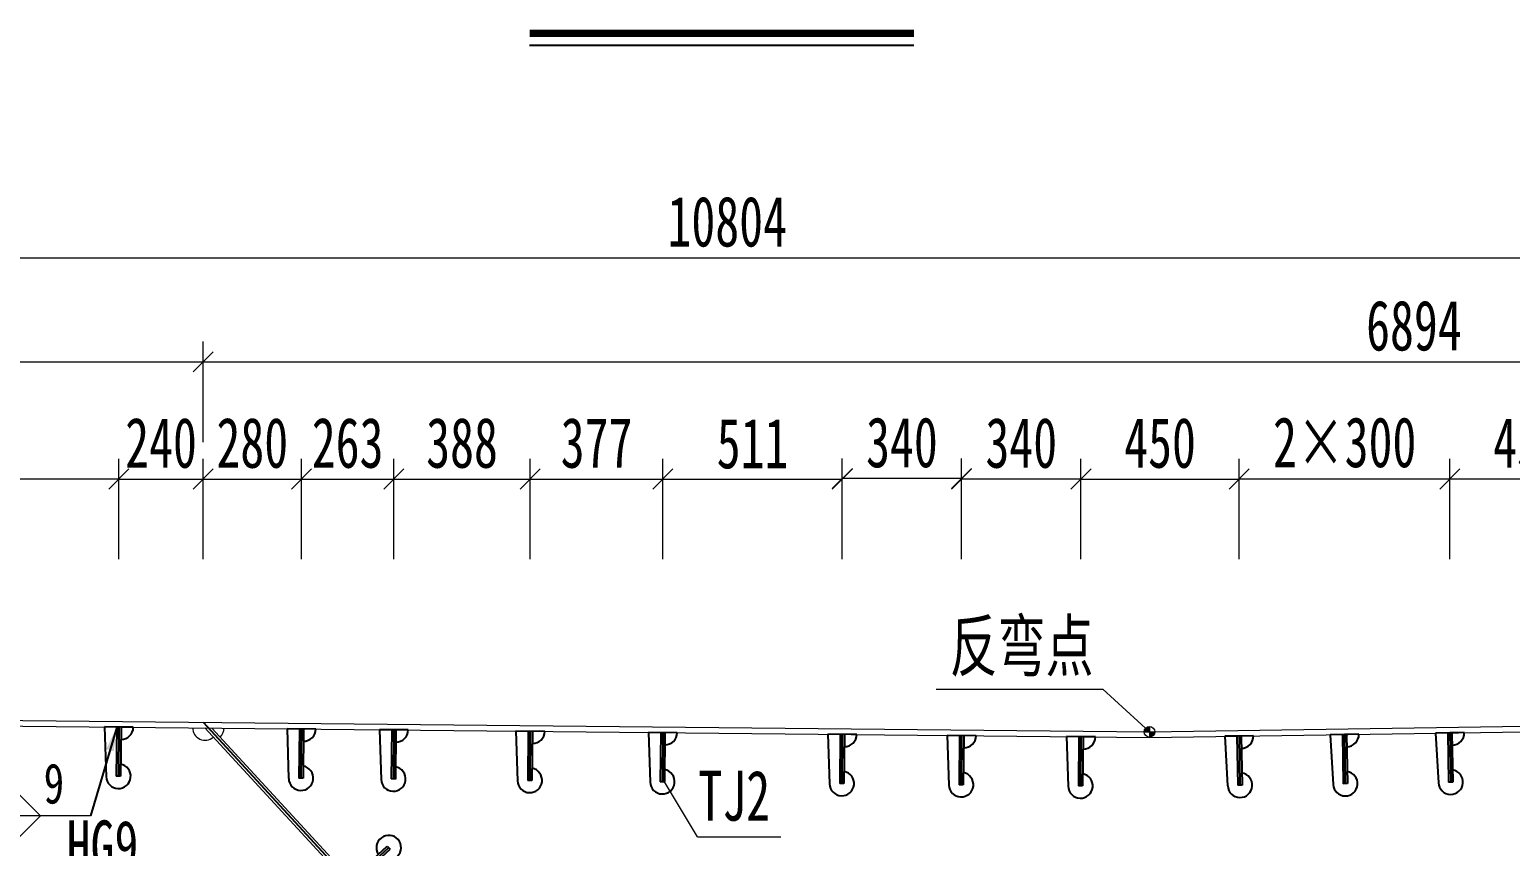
# Model space of a CAD drawing. Header units: millimetres. Extents: x 44597 to 300567, y -113054 to 73044.
# Drawn here: x 99764 to 103980, y -71792 to -69466 of the extents above; entities that cross this region are included whole.
import ezdxf
from ezdxf.enums import TextEntityAlignment as Align

# ---------------------------------------------------------------- set-up
doc = ezdxf.new("R2010")
doc.units = ezdxf.units.MM
doc.layers.get('Defpoints').update_dxf_attribs({"color": 8})
for name, color, linetype, lineweight in [('Dim', 4, 'Continuous', 15), ('文字', 7, 'Continuous', 15), ('细实线', 4, 'Continuous', 15), ('钢板粗线', 1, 'Continuous', 25), ('钢板细线', 6, 'Continuous', 15)]:
    doc.layers.add(name, color=color, linetype=linetype, lineweight=lineweight)
doc.layers.add('Text', color=4, linetype='Continuous')
doc.styles.add('111', font='', dxfattribs={"width": 0.7})
doc.styles.add('BM_Dim', font='', dxfattribs={"width": 0.85})
doc.styles.add('SMEDI', font='', dxfattribs={"width": 0.75})
doc.styles.get("Standard").update_dxf_attribs({"font": ''})
doc.styles.get('111').set_extended_font_data('仿宋_GB2312')
doc.styles.get('BM_Dim').set_extended_font_data('仿宋_GB2312')
doc.styles.get('SMEDI').set_extended_font_data('仿宋_GB2312')
doc.styles.get('Standard').set_extended_font_data('仿宋_GB2312')
doc.dimstyles.new('200', dxfattribs={"dimscale": 0, "dimtxt": 2.5, "dimasz": 1, "dimexe": 1, "dimexo": 1, "dimgap": 0.6, "dimtad": 1, "dimdec": 0, "dimdsep": 46, "dimtxsty": '111', "dimblk": 'OBLIQUE', "dimcen": 0, "dimclrd": 4, "dimclre": 4, "dimclrt": 4, "dimadec": 1, "dimazin": 2, "dimtfac": 1, "dimtdec": 0, "dimtix": 1, "dimtmove": 2, "dimatfit": 3, "dimfxl": 4, "dimfxlon": 1, "dimtolj": 1, "dimlwd": -1, "dimlwe": -1, "dimarcsym": 0})
doc.dimstyles.new('MSteel_1.0_1.0', dxfattribs={"dimtxt": 3, "dimasz": 1.2, "dimexe": 1, "dimexo": 1, "dimgap": 1, "dimtad": 3, "dimtoh": 1, "dimdec": 0, "dimzin": 0, "dimdsep": 46, "dimtxsty": 'Standard', "dimblk": 'ARCHTICK', "dimcen": 0.09, "dimclrd": 3, "dimclre": 3, "dimadec": 0, "dimazin": 0, "dimtfac": 1, "dimtdec": 4, "dimtofl": 0, "dimtmove": 0, "dimatfit": 3, "dimfxl": 1, "dimtolj": 1, "dimtzin": 0, "dimarcsym": 0})

# ---------------------------------------------------------------- blocks, each defined once
blk = doc.blocks.new('_Oblique')
at = {"color": 0, "linetype": 'ByBlock', "lineweight": -2}
blk.add_line((-0.5, -0.5), (0.5, 0.5), dxfattribs=at)
blk = doc.blocks.new('*D2342')
at = {"layer": 'Defpoints', "color": 0, "transparency": 16777216}
for p in [(100258.1, -70412), (96348.1, -70941.8), (100258.1, -71438.6)]:
    blk.add_point(p, dxfattribs=at)
at = {"layer": '细实线', "color": 4, "transparency": 16777216}
for p, q in [((96348.1, -70640.6), (96348.1, -70354.8)), ((100258.1, -70640.6), (100258.1, -70354.8)), ((96348.1, -70412), (100258.1, -70412))]:
    blk.add_line(p, q, dxfattribs=at)
at = {"layer": '细实线', "color": 4, "transparency": 16777216, "xscale": 57.14285714285715, "yscale": 57.14285714285715, "zscale": 57.14285714285715, "rotation": 180}
blk.add_blockref('_Oblique', (96348.1, -70412), dxfattribs=at)
at = {"layer": '细实线', "color": 4, "transparency": 16777216, "xscale": 57.14285714285715, "yscale": 57.14285714285715, "zscale": 57.14285714285715}
blk.add_blockref('_Oblique', (100258.1, -70412), dxfattribs=at)
at = {"layer": '细实线', "color": 4, "transparency": 16777216, "insert": (98303.1, -70309.7), "char_height": 142.86, "attachment_point": 5, "style": '111'}
blk.add_mtext('\\A1;3910', dxfattribs=at)
blk = doc.blocks.new('*D2343')
at = {"layer": 'Defpoints', "color": 0, "transparency": 16777216}
for p in [(107152.3, -70412), (107152.3, -71397.3), (100258.1, -71438.6)]:
    blk.add_point(p, dxfattribs=at)
at = {"layer": '细实线', "color": 4, "transparency": 16777216}
for p, q in [((100258.1, -70640.6), (100258.1, -70354.8)), ((107152.3, -70640.6), (107152.3, -70354.8)), ((100258.1, -70412), (107152.3, -70412))]:
    blk.add_line(p, q, dxfattribs=at)
at = {"layer": '细实线', "color": 4, "transparency": 16777216, "xscale": 57.14285714285715, "yscale": 57.14285714285715, "zscale": 57.14285714285715, "rotation": 180}
blk.add_blockref('_Oblique', (100258.1, -70412), dxfattribs=at)
at = {"layer": '细实线', "color": 4, "transparency": 16777216, "xscale": 57.14285714285715, "yscale": 57.14285714285715, "zscale": 57.14285714285715}
blk.add_blockref('_Oblique', (107152.3, -70412), dxfattribs=at)
at = {"layer": '细实线', "color": 4, "transparency": 16777216, "insert": (103705.2, -70309.7), "char_height": 142.86, "attachment_point": 5, "style": '111'}
blk.add_mtext('\\A1;6894', dxfattribs=at)
blk = doc.blocks.new('_ArchTick')
at = {"color": 0, "linetype": 'ByBlock', "const_width": 0.15}
blk.add_lwpolyline([(-0.5, -0.5), (0.5, 0.5)], dxfattribs=at)
blk = doc.blocks.new('角焊缝1')
at = {"layer": 'Dim'}
blk.add_line((-3101.175, 370.223), (-3106.48, 370.223), dxfattribs=at)
blk.add_lwpolyline([(-3107.48, 369.223), (-3106.48, 370.223), (-3107.48, 371.223)], dxfattribs=at)
blk.add_lwpolyline([(-3104.907, 371.455), (-3104.907, 368.992), (-3103.675, 370.223)], close=True, dxfattribs=at)
blk = doc.blocks.new('*D2352')
at = {"layer": 'Defpoints', "color": 0, "transparency": 16777216}
for p in [(102077.8, -70745.9), (101566.9, -71467.7), (102077.8, -71472.8)]:
    blk.add_point(p, dxfattribs=at)
at = {"layer": '细实线', "color": 4, "transparency": 16777216}
for p, q in [((101566.9, -70974.4), (101566.9, -70688.7)), ((102077.8, -70974.4), (102077.8, -70688.7)), ((101566.9, -70745.9), (102077.8, -70745.9))]:
    blk.add_line(p, q, dxfattribs=at)
at = {"layer": '细实线', "color": 4, "transparency": 16777216, "xscale": 57.14285714285715, "yscale": 57.14285714285715, "zscale": 57.14285714285715, "rotation": 180}
blk.add_blockref('_Oblique', (101566.9, -70745.9), dxfattribs=at)
at = {"layer": '细实线', "color": 4, "transparency": 16777216, "xscale": 57.14285714285715, "yscale": 57.14285714285715, "zscale": 57.14285714285715}
blk.add_blockref('_Oblique', (102077.8, -70745.9), dxfattribs=at)
at = {"layer": '细实线', "color": 4, "transparency": 16777216, "insert": (101822.3, -70645.2), "char_height": 142.86, "attachment_point": 5, "style": '111'}
blk.add_mtext('\\A1;511', dxfattribs=at)
blk = doc.blocks.new('*D2353')
at = {"layer": 'Defpoints', "color": 0, "transparency": 16777216}
for p in [(103207.5, -70745.9), (102757.3, -71479.6), (103207.5, -71477.7)]:
    blk.add_point(p, dxfattribs=at)
at = {"layer": '细实线', "color": 4, "transparency": 16777216}
for p, q in [((102757.3, -70974.4), (102757.3, -70688.7)), ((103207.5, -70974.4), (103207.5, -70688.7)), ((102757.3, -70745.9), (103207.5, -70745.9))]:
    blk.add_line(p, q, dxfattribs=at)
at = {"layer": '细实线', "color": 4, "transparency": 16777216, "xscale": 57.14285714285715, "yscale": 57.14285714285715, "zscale": 57.14285714285715, "rotation": 180}
blk.add_blockref('_Oblique', (102757.3, -70745.9), dxfattribs=at)
at = {"layer": '细实线', "color": 4, "transparency": 16777216, "xscale": 57.14285714285715, "yscale": 57.14285714285715, "zscale": 57.14285714285715}
blk.add_blockref('_Oblique', (103207.5, -70745.9), dxfattribs=at)
at = {"layer": '细实线', "color": 4, "transparency": 16777216, "insert": (102982.4, -70643.6), "char_height": 142.86, "attachment_point": 5, "style": '111'}
blk.add_mtext('\\A1;450', dxfattribs=at)
blk = doc.blocks.new('12-140加劲 有过焊孔')
at = {"layer": 'Defpoints'}
blk.add_line((0, 0), (0, 140), dxfattribs=at)
at = {"layer": '钢板粗线', "color": 7}
for p, q in [((-6, 0), (-6, 140)), ((-6, 140), (6, 140)), ((6, 0), (6, 140)), ((41, 0), (35, 141.5)), ((-41, 0), (41, 0))]:
    blk.add_line(p, q, dxfattribs=at)
for centre, start, end in [((0, 140), 2.441, 260.1291), ((-6, 0), 90, 180)]:
    blk.add_arc(centre, 35, start, end, dxfattribs=at)
blk = doc.blocks.new('*D2354')
at = {"layer": 'Defpoints', "color": 0, "transparency": 16777216}
for p in [(100258.1, -70745.9), (100018.3, -71452.2), (100258.1, -71438.6)]:
    blk.add_point(p, dxfattribs=at)
at = {"layer": '细实线', "color": 4, "transparency": 16777216}
for p, q in [((100018.3, -70974.4), (100018.3, -70688.7)), ((100258.1, -70974.4), (100258.1, -70688.7)), ((100018.3, -70745.9), (99961.1, -70745.9)), ((100018.3, -70745.9), (100258.1, -70745.9)), ((100258.1, -70745.9), (100315.2, -70745.9))]:
    blk.add_line(p, q, dxfattribs=at)
at = {"layer": '细实线', "color": 4, "transparency": 16777216, "xscale": 57.14285714285715, "yscale": 57.14285714285715, "zscale": 57.14285714285715}
blk.add_blockref('_Oblique', (100018.3, -70745.9), dxfattribs=at)
at = {"layer": '细实线', "color": 4, "transparency": 16777216, "xscale": 57.14285714285715, "yscale": 57.14285714285715, "zscale": 57.14285714285715, "rotation": 180}
blk.add_blockref('_Oblique', (100258.1, -70745.9), dxfattribs=at)
at = {"layer": '细实线', "color": 4, "transparency": 16777216, "insert": (100138.2, -70643.6), "char_height": 142.86, "attachment_point": 5, "style": '111'}
blk.add_mtext('\\A1;240', dxfattribs=at)
blk = doc.blocks.new('*D895')
at = {"layer": 'Defpoints', "color": 0, "transparency": 16777216}
for p in [(-3982.9, 647.1), (-3982.9, -75.7), (-3532.4, -61.6)]:
    blk.add_point(p, dxfattribs=at)
at = {"layer": '细实线', "color": 4, "transparency": 16777216}
for p, q in [((-3982.9, 418.5), (-3982.9, 704.2)), ((-3532.4, 418.5), (-3532.4, 704.2)), ((-3532.4, 647.1), (-3982.9, 647.1))]:
    blk.add_line(p, q, dxfattribs=at)
at = {"layer": '细实线', "color": 4, "transparency": 16777216, "xscale": 57.14285714285715, "yscale": 57.14285714285715, "zscale": 57.14285714285715, "rotation": 180}
blk.add_blockref('_Oblique', (-3982.9, 647.1), dxfattribs=at)
at = {"layer": '细实线', "color": 4, "transparency": 16777216, "xscale": 57.14285714285715, "yscale": 57.14285714285715, "zscale": 57.14285714285715}
blk.add_blockref('_Oblique', (-3532.4, 647.1), dxfattribs=at)
at = {"layer": '细实线', "color": 4, "transparency": 16777216, "insert": (-3757.7, 749.3), "char_height": 142.86, "attachment_point": 5, "style": '111'}
blk.add_mtext('\\A1;450', dxfattribs=at)
blk = doc.blocks.new('*D896')
at = {"layer": 'Defpoints', "color": 0, "transparency": 16777216}
for p in [(-4582.9, 647.1), (-3982.9, -75.7), (-4582.9, -84.7)]:
    blk.add_point(p, dxfattribs=at)
at = {"layer": '细实线', "color": 4, "transparency": 16777216}
for p, q in [((-4582.9, 418.5), (-4582.9, 704.2)), ((-3982.9, 418.5), (-3982.9, 704.2)), ((-3982.9, 647.1), (-4582.9, 647.1))]:
    blk.add_line(p, q, dxfattribs=at)
at = {"layer": '细实线', "color": 4, "transparency": 16777216, "xscale": 57.14285714285715, "yscale": 57.14285714285715, "zscale": 57.14285714285715, "rotation": 180}
blk.add_blockref('_Oblique', (-4582.9, 647.1), dxfattribs=at)
at = {"layer": '细实线', "color": 4, "transparency": 16777216, "xscale": 57.14285714285715, "yscale": 57.14285714285715, "zscale": 57.14285714285715}
blk.add_blockref('_Oblique', (-3982.9, 647.1), dxfattribs=at)
at = {"layer": '细实线', "color": 4, "transparency": 16777216, "insert": (-4282.4, 751), "char_height": 142.86, "attachment_point": 5, "style": '111'}
blk.add_mtext('\\A1;2×300', dxfattribs=at)
blk = doc.blocks.new('...')
at = {"layer": '细实线'}
h = blk.add_hatch(color=256, dxfattribs=at)
h.dxf.hatch_style = 1
h.paths.add_polyline_path([(-15.3, 0, -0.414214), (0, 15.3), (0, 0)])
h.paths.add_polyline_path([(0, -15.3), (0, 0), (15.3, 0, -0.414214)])
for p, q in [((0, 15.3), (0, -15.3)), ((-15.3, 0), (15.3, 0))]:
    blk.add_line(p, q, dxfattribs=at)
blk.add_circle((0, 0), 15.3, dxfattribs=at)
blk = doc.blocks.new('14-160加劲 有过焊孔')
at = {"layer": 'Defpoints'}
blk.add_line((38609.4, 31489.3), (38609.4, 31629.3), dxfattribs=at)
at = {"layer": '钢板粗线', "color": 7}
for p, q in [((38603.4, 31489.3), (38603.4, 31629.3)), ((38603.4, 31629.3), (38615.4, 31629.3)), ((38615.4, 31489.3), (38615.4, 31629.3)), ((38650.4, 31489.3), (38644.3, 31630.8)), ((38568.4, 31489.3), (38650.4, 31489.3))]:
    blk.add_line(p, q, dxfattribs=at)
for centre, start, end in [((38609.4, 31629.3), 2.441, 260.1291), ((38603.4, 31489.3), 90, 180)]:
    blk.add_arc(centre, 35, start, end, dxfattribs=at)
blk = doc.blocks.new('*D2360')
at = {"layer": 'Defpoints', "color": 0, "transparency": 16777216}
for p in [(101566.9, -70745.9), (101189.5, -71463.9), (101566.9, -71467.7)]:
    blk.add_point(p, dxfattribs=at)
at = {"layer": '细实线', "color": 4, "transparency": 16777216}
for p, q in [((101189.5, -70974.4), (101189.5, -70688.7)), ((101566.9, -70974.4), (101566.9, -70688.7)), ((101189.5, -70745.9), (101566.9, -70745.9))]:
    blk.add_line(p, q, dxfattribs=at)
at = {"layer": '细实线', "color": 4, "transparency": 16777216, "xscale": 57.14285714285715, "yscale": 57.14285714285715, "zscale": 57.14285714285715, "rotation": 180}
blk.add_blockref('_Oblique', (101189.5, -70745.9), dxfattribs=at)
at = {"layer": '细实线', "color": 4, "transparency": 16777216, "xscale": 57.14285714285715, "yscale": 57.14285714285715, "zscale": 57.14285714285715}
blk.add_blockref('_Oblique', (101566.9, -70745.9), dxfattribs=at)
at = {"layer": '细实线', "color": 4, "transparency": 16777216, "insert": (101378.2, -70643.6), "char_height": 142.86, "attachment_point": 5, "style": '111'}
blk.add_mtext('\\A1;377', dxfattribs=at)
blk = doc.blocks.new('*D2361')
at = {"layer": 'Defpoints', "color": 0, "transparency": 16777216}
for p in [(101189.5, -70745.9), (100801, -71460), (101189.5, -71463.9)]:
    blk.add_point(p, dxfattribs=at)
at = {"layer": '细实线', "color": 4, "transparency": 16777216}
for p, q in [((100801, -70974.4), (100801, -70688.7)), ((101189.5, -70974.4), (101189.5, -70688.7)), ((100801, -70745.9), (101189.5, -70745.9))]:
    blk.add_line(p, q, dxfattribs=at)
at = {"layer": '细实线', "color": 4, "transparency": 16777216, "xscale": 57.14285714285715, "yscale": 57.14285714285715, "zscale": 57.14285714285715, "rotation": 180}
blk.add_blockref('_Oblique', (100801, -70745.9), dxfattribs=at)
at = {"layer": '细实线', "color": 4, "transparency": 16777216, "xscale": 57.14285714285715, "yscale": 57.14285714285715, "zscale": 57.14285714285715}
blk.add_blockref('_Oblique', (101189.5, -70745.9), dxfattribs=at)
at = {"layer": '细实线', "color": 4, "transparency": 16777216, "insert": (100995.2, -70643.6), "char_height": 142.86, "attachment_point": 5, "style": '111'}
blk.add_mtext('\\A1;388', dxfattribs=at)
blk = doc.blocks.new('*D2365')
at = {"layer": 'Defpoints', "color": 0, "transparency": 16777216}
for p in [(102417.5, -70745.9), (102417.5, -71476.2), (102757.3, -71479.6)]:
    blk.add_point(p, dxfattribs=at)
at = {"layer": '细实线', "color": 4, "transparency": 16777216}
for p, q in [((102417.5, -70974.4), (102417.5, -70688.7)), ((102757.3, -70974.4), (102757.3, -70688.7)), ((102757.3, -70745.9), (102417.5, -70745.9))]:
    blk.add_line(p, q, dxfattribs=at)
at = {"layer": '细实线', "color": 4, "transparency": 16777216, "xscale": 57.14285714285715, "yscale": 57.14285714285715, "zscale": 57.14285714285715, "rotation": 180}
blk.add_blockref('_Oblique', (102417.5, -70745.9), dxfattribs=at)
at = {"layer": '细实线', "color": 4, "transparency": 16777216, "xscale": 57.14285714285715, "yscale": 57.14285714285715, "zscale": 57.14285714285715}
blk.add_blockref('_Oblique', (102757.3, -70745.9), dxfattribs=at)
at = {"layer": '细实线', "color": 4, "transparency": 16777216, "insert": (102587.4, -70643.6), "char_height": 142.86, "attachment_point": 5, "style": '111'}
blk.add_mtext('\\A1;340', dxfattribs=at)
blk = doc.blocks.new('*D2366')
at = {"layer": 'Defpoints', "color": 0, "transparency": 16777216}
for p in [(102077.8, -70744.4), (102077.8, -71472.8), (102417.5, -71476.2)]:
    blk.add_point(p, dxfattribs=at)
at = {"layer": '细实线', "color": 4, "transparency": 16777216}
for p, q in [((102077.8, -70973), (102077.8, -70687.3)), ((102417.5, -70973), (102417.5, -70687.3)), ((102417.5, -70744.4), (102077.8, -70744.4))]:
    blk.add_line(p, q, dxfattribs=at)
at = {"layer": '细实线', "color": 4, "transparency": 16777216, "xscale": 57.14285714285715, "yscale": 57.14285714285715, "zscale": 57.14285714285715, "rotation": 180}
blk.add_blockref('_Oblique', (102077.8, -70744.4), dxfattribs=at)
at = {"layer": '细实线', "color": 4, "transparency": 16777216, "xscale": 57.14285714285715, "yscale": 57.14285714285715, "zscale": 57.14285714285715}
blk.add_blockref('_Oblique', (102417.5, -70744.4), dxfattribs=at)
at = {"layer": '细实线', "color": 4, "transparency": 16777216, "insert": (102247.6, -70642.2), "char_height": 142.86, "attachment_point": 5, "style": '111'}
blk.add_mtext('\\A1;340', dxfattribs=at)
blk = doc.blocks.new('*D2367')
at = {"layer": 'Defpoints', "color": 0, "transparency": 16777216}
for p in [(100538, -70745.9), (100258.1, -71438.6), (100538, -71457.4)]:
    blk.add_point(p, dxfattribs=at)
at = {"layer": '细实线', "color": 4, "transparency": 16777216}
for p, q in [((100258.1, -70974.4), (100258.1, -70688.7)), ((100538, -70974.4), (100538, -70688.7)), ((100258.1, -70745.9), (100538, -70745.9))]:
    blk.add_line(p, q, dxfattribs=at)
at = {"layer": '细实线', "color": 4, "transparency": 16777216, "xscale": 57.14285714285715, "yscale": 57.14285714285715, "zscale": 57.14285714285715, "rotation": 180}
blk.add_blockref('_Oblique', (100258.1, -70745.9), dxfattribs=at)
at = {"layer": '细实线', "color": 4, "transparency": 16777216, "xscale": 57.14285714285715, "yscale": 57.14285714285715, "zscale": 57.14285714285715}
blk.add_blockref('_Oblique', (100538, -70745.9), dxfattribs=at)
at = {"layer": '细实线', "color": 4, "transparency": 16777216, "insert": (100398.1, -70643.6), "char_height": 142.86, "attachment_point": 5, "style": '111'}
blk.add_mtext('\\A1;280', dxfattribs=at)
blk = doc.blocks.new('*D2369')
at = {"layer": 'Defpoints', "color": 0, "transparency": 16777216}
for p in [(107152.3, -70115.9), (96348.1, -70584.9), (107152.3, -71429.9)]:
    blk.add_point(p, dxfattribs=at)
at = {"layer": '细实线', "color": 4, "transparency": 16777216}
for p, q in [((96348.1, -70344.5), (96348.1, -70058.8)), ((107152.3, -70344.5), (107152.3, -70058.8)), ((96348.1, -70115.9), (107152.3, -70115.9))]:
    blk.add_line(p, q, dxfattribs=at)
at = {"layer": '细实线', "color": 4, "transparency": 16777216, "xscale": 57.14285714285715, "yscale": 57.14285714285715, "zscale": 57.14285714285715, "rotation": 180}
blk.add_blockref('_Oblique', (96348.1, -70115.9), dxfattribs=at)
at = {"layer": '细实线', "color": 4, "transparency": 16777216, "xscale": 57.14285714285715, "yscale": 57.14285714285715, "zscale": 57.14285714285715}
blk.add_blockref('_Oblique', (107152.3, -70115.9), dxfattribs=at)
at = {"layer": '细实线', "color": 4, "transparency": 16777216, "insert": (101750.2, -70013.7), "char_height": 142.86, "attachment_point": 5, "style": '111'}
blk.add_mtext('\\A1;10804', dxfattribs=at)
blk = doc.blocks.new('*D2372')
at = {"layer": 'Defpoints', "color": 0, "transparency": 16777216}
for p in [(100801, -70745.9), (100538, -71457.4), (100801, -71463.9)]:
    blk.add_point(p, dxfattribs=at)
at = {"layer": '细实线', "color": 4, "transparency": 16777216}
for p, q in [((100538, -70974.4), (100538, -70688.7)), ((100801, -70974.4), (100801, -70688.7)), ((100538, -70745.9), (100801, -70745.9))]:
    blk.add_line(p, q, dxfattribs=at)
at = {"layer": '细实线', "color": 4, "transparency": 16777216, "xscale": 57.14285714285715, "yscale": 57.14285714285715, "zscale": 57.14285714285715, "rotation": 180}
blk.add_blockref('_Oblique', (100538, -70745.9), dxfattribs=at)
at = {"layer": '细实线', "color": 4, "transparency": 16777216, "xscale": 57.14285714285715, "yscale": 57.14285714285715, "zscale": 57.14285714285715}
blk.add_blockref('_Oblique', (100801, -70745.9), dxfattribs=at)
at = {"layer": '细实线', "color": 4, "transparency": 16777216, "insert": (100669.5, -70643.6), "char_height": 142.86, "attachment_point": 5, "style": '111'}
blk.add_mtext('\\A1;263', dxfattribs=at)
blk = doc.blocks.new('*D2373')
at = {"layer": 'Defpoints', "color": 0, "transparency": 16777216}
for p in [(97467.3, -70745.9), (97467.3, -71426.6), (100018.3, -71452.2)]:
    blk.add_point(p, dxfattribs=at)
at = {"layer": '细实线', "color": 4, "transparency": 16777216}
for p, q in [((97467.3, -70974.4), (97467.3, -70688.7)), ((100018.3, -70974.4), (100018.3, -70688.7)), ((100018.3, -70745.9), (97467.3, -70745.9))]:
    blk.add_line(p, q, dxfattribs=at)
at = {"layer": '细实线', "color": 4, "transparency": 16777216, "xscale": 57.14285714285715, "yscale": 57.14285714285715, "zscale": 57.14285714285715, "rotation": 180}
blk.add_blockref('_Oblique', (97467.3, -70745.9), dxfattribs=at)
at = {"layer": '细实线', "color": 4, "transparency": 16777216, "xscale": 57.14285714285715, "yscale": 57.14285714285715, "zscale": 57.14285714285715}
blk.add_blockref('_Oblique', (100018.3, -70745.9), dxfattribs=at)
at = {"layer": '细实线', "color": 4, "transparency": 16777216, "insert": (98742.8, -70643.6), "char_height": 142.857, "attachment_point": 5, "style": '111'}
blk.add_mtext('\\A1;\\f仿宋_GB2312|b0|i0|c134|p49;6×425', dxfattribs=at)
blk = doc.blocks.new('AAA')
at = {"layer": '细实线'}
for p, q in [((-5445.4, 48.6), (-4970.7, 48.6)), ((-4970.7, 48.6), (-4838.1, -72.6))]:
    blk.add_line(p, q, dxfattribs=at)
blk.add_blockref('...', (-4838.1, -72.6), dxfattribs=at)
at = {"layer": '细实线', "rotation": 180.9806856942545}
for p in [(-4582.9, -84.7), (-4282.9, -80.2), (-3982.9, -75.7)]:
    blk.add_blockref('12-140加劲 有过焊孔', p, dxfattribs=at)
at = {"layer": '文字', "style": 'BM_Dim', "width": 0.7}
blk.add_text('反弯点', height=142.86, dxfattribs=at).set_placement((-5202.1, 57.7), align=Align.BOTTOM_CENTER)
at = {"layer": '细实线'}
dim = blk.add_linear_dim(base=(-4582.9, 647.1), p1=(-3982.9, -75.7), p2=(-4582.9, -84.7), text='2×300', dimstyle='200', override={"dimscale": 57.142857, "dimtxsty": '111', "dimblk": 'Oblique'}, dxfattribs=at)
dim.commit()
dim.dimension.update_dxf_attribs({"geometry": '*D896', "text_midpoint": (-4282.4, 751), "dimtype": 160})
dim = blk.add_linear_dim(base=(-3982.9016, 647.1016), p1=(-3532.4454, -61.5675), p2=(-3982.9016, -75.6595), dimstyle='200', override={"dimscale": 57.142857, "dimtxsty": '111', "dimblk": 'Oblique'}, dxfattribs=at)
dim.commit()
dim.dimension.update_dxf_attribs({"geometry": '*D895', "text_midpoint": (-3757.6735, 749.341)})

msp = doc.modelspace()

# ---------------------------------------------------------------- linework, layer by layer
at = {"color": 4}
msp.add_line((101187.5, -69511.1), (102281.7, -69511.1), dxfattribs=at)
at = {"color": 6, "const_width": 20.6, "elevation": 0}
msp.add_lwpolyline([(101187.5, -69476.8), (102281.7, -69476.8)], dxfattribs=at)
at = {"layer": 'Defpoints'}
msp.add_line((100258.1, -71438.6), (102304.3, -73660), dxfattribs=at)
at = {"layer": '细实线'}
for q in [(101571.5, -71607.7), (101903.2, -71764.6)]:
    msp.add_line((101665.3, -71764.6), q, dxfattribs=at)
at = {"layer": '钢板细线'}
for p, q in [((100263.3, -71454.6), (102294.8, -73660)), ((100282.6, -71454.8), (102313.9, -73660))]:
    msp.add_line(p, q, dxfattribs=at)
for points in [[(96348.1, -71399.4), (102952.3, -71465.5), (107790.4, -71393)], [(96348.1, -71415.4), (102952.4, -71481.5), (107790.4, -71409)]]:
    msp.add_lwpolyline(points, dxfattribs=at)
for centre, start, end in [((100263.3, -71454.6), 179.4263, 312.3094), ((100282.6, -71454.8), 312.3094, 359.4263)]:
    msp.add_arc(centre, 35, start, end, dxfattribs=at)

# ---------------------------------------------------------------- block references
at = {"layer": '细实线'}
msp.add_blockref('AAA', (107790.4, -71393), dxfattribs=at)
at = {"layer": '细实线', "rotation": 179.4262908401}
for p in [(100018.3, -71452.2), (100538, -71457.4), (100801, -71460), (101189.5, -71463.9), (101566.9, -71467.7), (102077.8, -71472.8), (102417.5, -71476.2), (102757.3, -71479.6)]:
    msp.add_blockref('12-140加劲 有过焊孔', p, dxfattribs=at)
at = {"layer": '细实线', "color": 8, "xscale": 57.1428571428572, "yscale": 57.1428571428572, "zscale": 57.1428571428572}
msp.add_blockref('角焊缝1', (277147.7, -92860.3), dxfattribs=at)
at = {"layer": '钢板细线', "rotation": 312.6489191297558}
msp.add_blockref('14-160加劲 有过焊孔', (51364.5, -64826.3), dxfattribs=at)

# ---------------------------------------------------------------- texts
at = {"layer": 'Text', "style": 'SMEDI', "width": 0.75}
msp.add_text('9', height=114.3, dxfattribs=at).set_placement((99804.1, -71612.7), align=Align.MIDDLE_LEFT)
at = {"layer": '文字', "style": 'BM_Dim', "width": 0.7}
for s, p in [('TJ2', (101770.2, -71761.5)), ('HG9', (99971.6, -71903.7))]:
    msp.add_text(s, height=142.86, dxfattribs=at).set_placement(p, align=Align.BOTTOM_CENTER)

# ---------------------------------------------------------------- dimensions: what is measured, and where the dimension line sits
at = {"layer": '细实线'}
for base, p1, p2, override, picture, middle in [((107152.3, -70115.9), (96348.1, -70584.9), (107152.3, -71429.9), {"dimscale": 57.142857, "dimtxsty": '111', "dimblk": 'Oblique'}, '*D2369', (101750.2, -70013.7)), ((100258.1, -70412), (96348.1, -70941.8), (100258.1, -71438.6), {"dimscale": 57.142857, "dimtxsty": '111', "dimblk": 'Oblique'}, '*D2342', (98303.1, -70309.7)), ((107152.3, -70412), (100258.1, -71438.6), (107152.3, -71397.3), {"dimscale": 57.142857, "dimtxsty": '111', "dimblk": 'Oblique'}, '*D2343', (103705.2, -70309.7)), ((100258.1, -70745.9), (100018.3, -71452.2), (100258.1, -71438.6), {"dimscale": 57.142857, "dimblk": 'Oblique'}, '*D2354', (100138.2, -70643.6)), ((100538, -70745.9), (100258.1, -71438.6), (100538, -71457.4), {"dimscale": 57.142857, "dimblk": 'Oblique'}, '*D2367', (100398.1, -70643.6)), ((100801, -70745.9), (100538, -71457.4), (100801, -71463.9), {"dimscale": 57.142857, "dimblk": 'Oblique'}, '*D2372', (100669.5, -70643.6)), ((101189.4881, -70745.8576), (100800.9917, -71459.9886), (101189.4881, -71463.8697), {"dimscale": 57.142857, "dimblk": 'Oblique'}, '*D2361', (100995.2399, -70643.6182)), ((101566.9, -70745.9), (101189.5, -71463.9), (101566.9, -71467.7), {"dimscale": 57.142857, "dimblk": 'Oblique'}, '*D2360', (101378.2, -70643.6)), ((102077.8, -70745.9), (101566.9, -71467.7), (102077.8, -71472.8), {"dimscale": 57.142857, "dimblk": 'Oblique'}, '*D2352', (101822.3, -70645.2)), ((102077.8, -70744.4), (102417.5, -71476.2), (102077.8, -71472.8), {"dimscale": 57.142857, "dimblk": 'Oblique'}, '*D2366', (102247.6, -70642.2)), ((102417.5, -70745.9), (102757.3, -71479.6), (102417.5, -71476.2), {"dimscale": 57.142857, "dimblk": 'Oblique'}, '*D2365', (102587.4, -70643.6)), ((103207.5, -70745.9), (102757.3, -71479.6), (103207.5, -71477.7), {"dimscale": 57.142857, "dimtxsty": '111', "dimblk": 'Oblique'}, '*D2353', (102982.4, -70643.6))]:
    dim = msp.add_linear_dim(base=base, p1=p1, p2=p2, dimstyle='200', override=override, dxfattribs=at)
    dim.commit()
    dim.dimension.update_dxf_attribs({"geometry": picture, "text_midpoint": middle})
dim = msp.add_linear_dim(base=(97467.3, -70745.9), p1=(100018.3, -71452.2), p2=(97467.3, -71426.6), text='\\f仿宋_GB2312|b0|i0|c134|p49;6×425', dimstyle='200', override={"dimscale": 57.142857, "dimtxsty": '111', "dimblk": 'Oblique'}, dxfattribs=at)
dim.commit()
dim.dimension.update_dxf_attribs({"geometry": '*D2373', "text_midpoint": (98742.8, -70643.6)})

# ---------------------------------------------------------------- leaders
at = {"layer": 'Dim'}
msp.add_leader([(100012.3, -71452.1), (99937.7, -71704.7)], dimstyle='MSteel_1.0_1.0', override={"dimscale": 57.142857, "dimclrd": 256}, dxfattribs=at)

doc.saveas('drawing.dxf')
